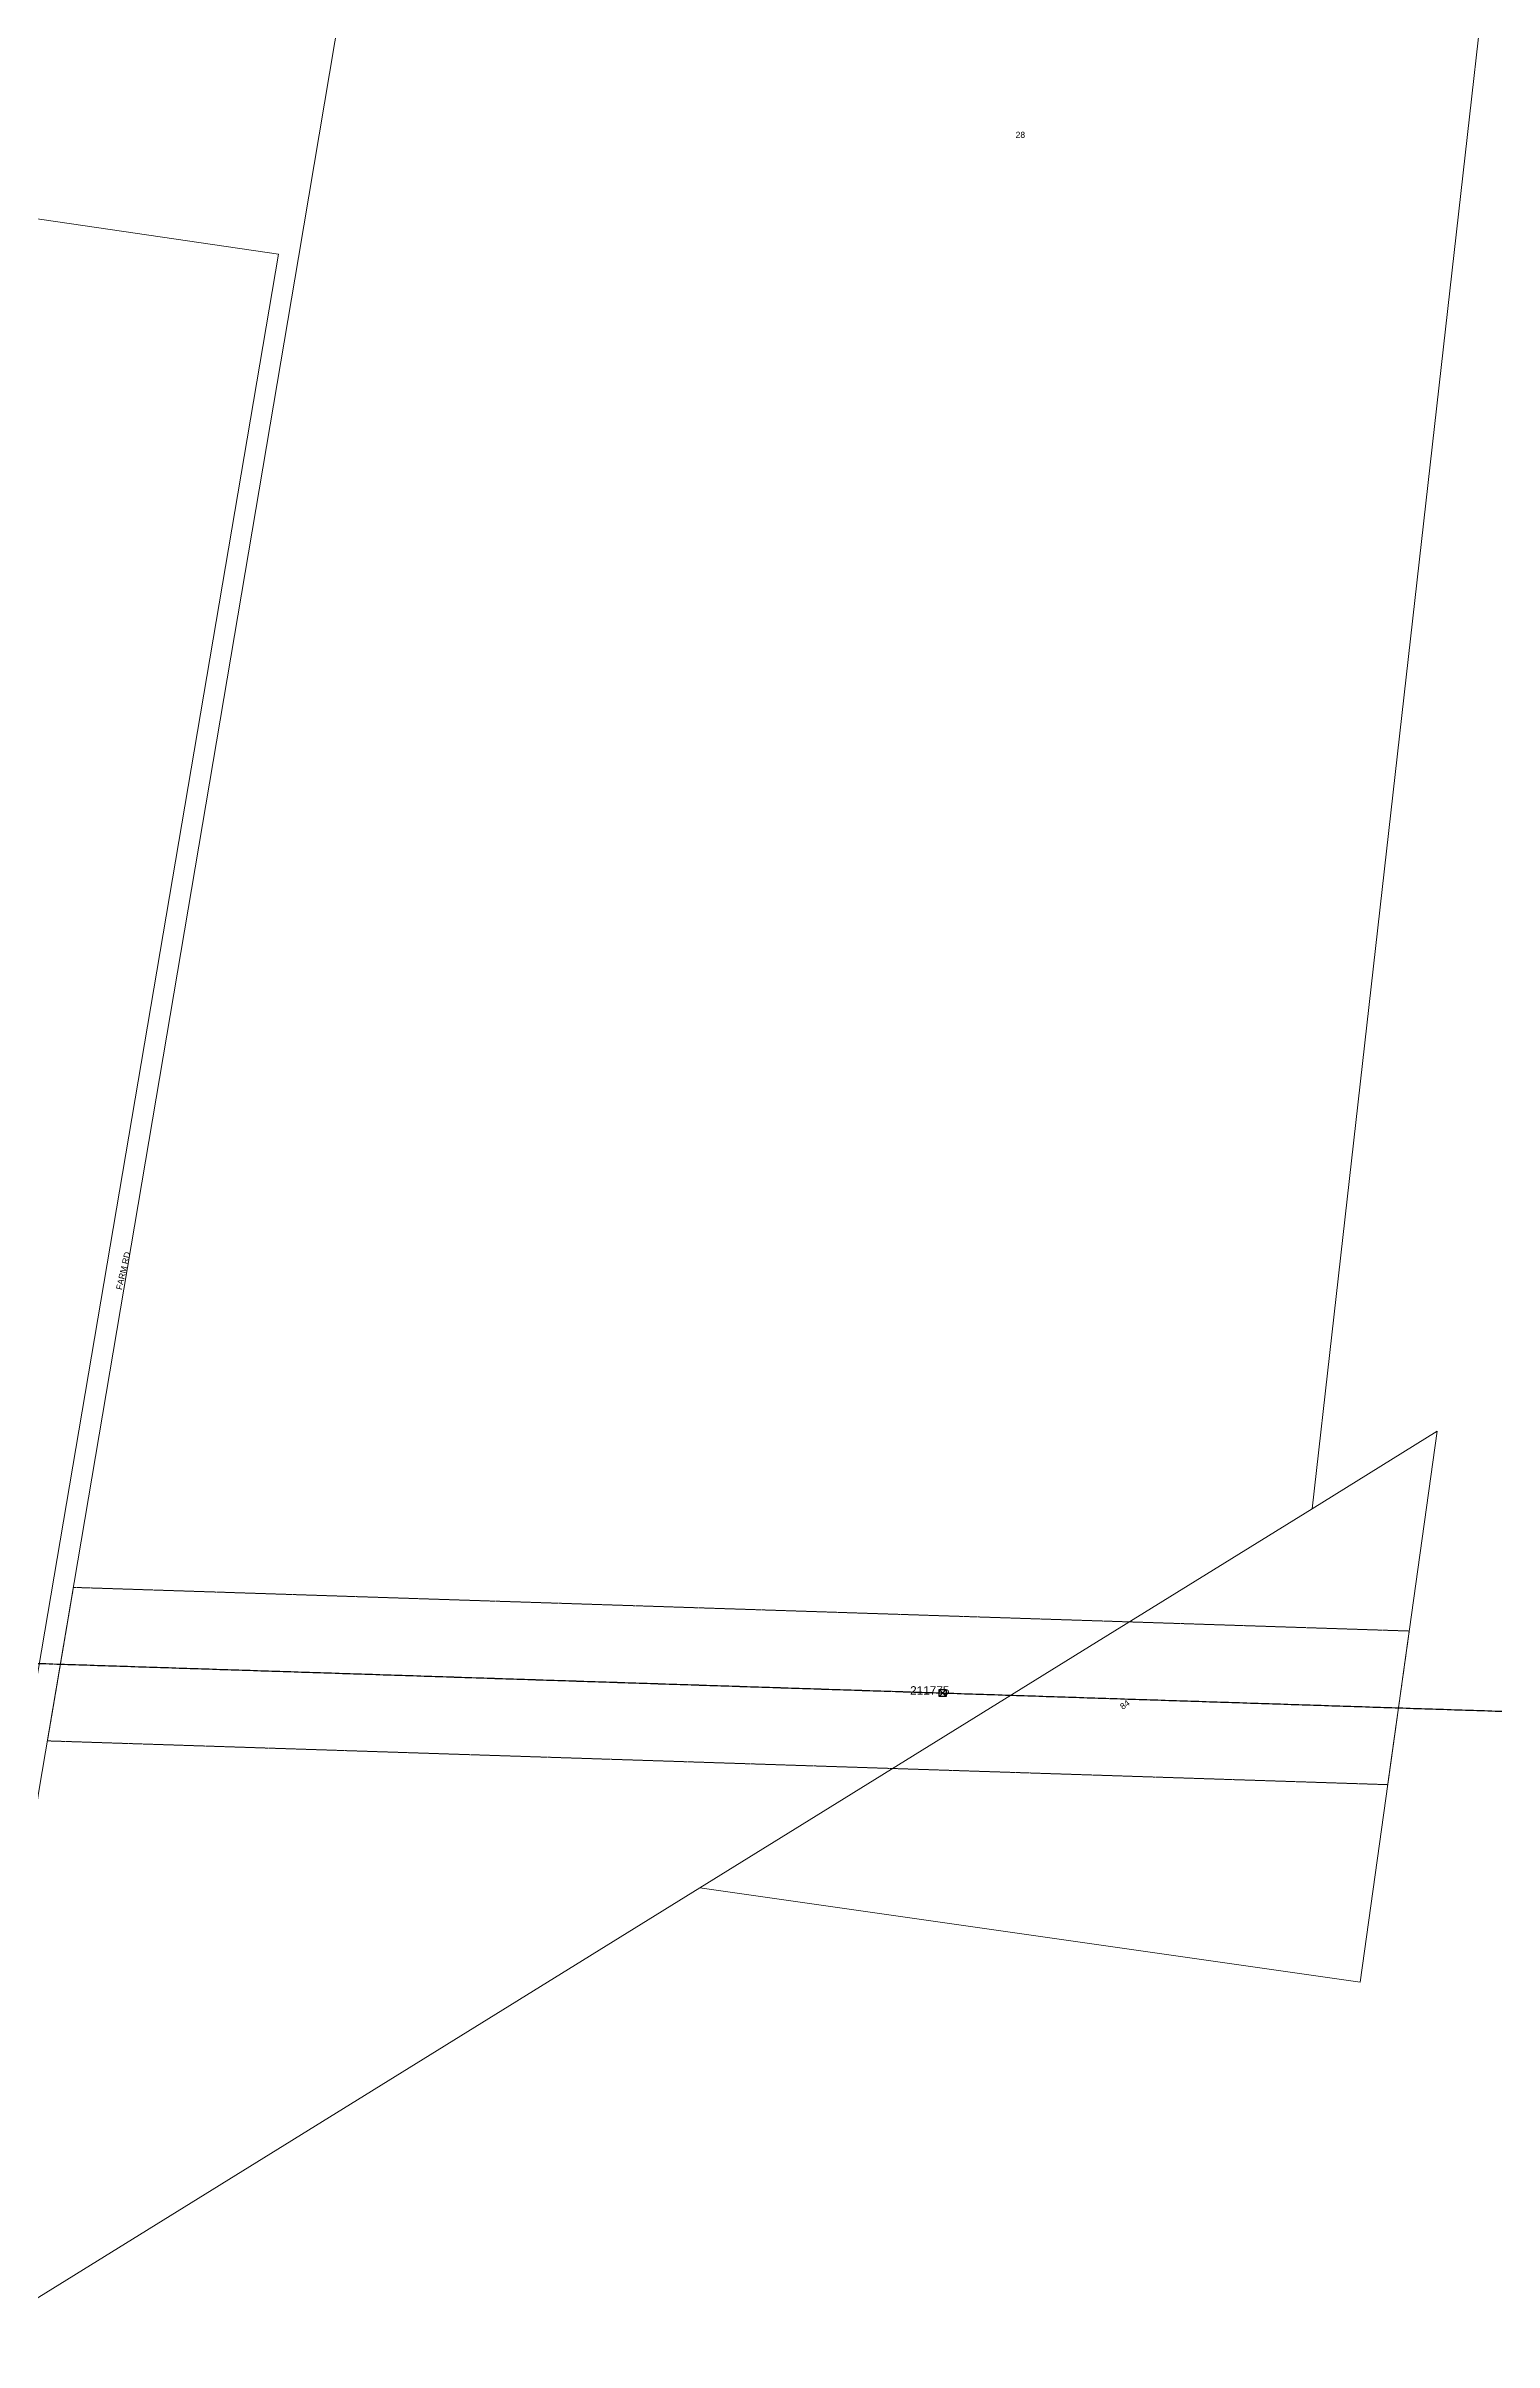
# Model space of a CAD drawing. Header units: metres. Extents: x 294464 to 297376, y 6182000 to 6185311.
# Drawn here: x 296148 to 296577, y 6184117 to 6184798 of the extents above; entities that cross this region are included whole.
import ezdxf
from ezdxf.enums import TextEntityAlignment as Align

# ---------------------------------------------------------------- set-up
doc = ezdxf.new("R2010")
doc.units = ezdxf.units.M
for name, pattern in [('Cable Exist OH', [1, 1, 0]), ('HIDDEN', [0.375, 0.25, -0.125]), ('HIDDEN2', [0.1875, 0.125, -0.0625])]:
    doc.linetypes.add(name, pattern=pattern)
for name, color, linetype, lineweight in [('Cadastre Land Parcels_SP_EXT', 9, 'Continuous', 5), ('Cadastre Other Property_SP_EXT', 9, 'HIDDEN', 5), ('Cadastre Roads_SP_EXT', 9, 'Continuous', 5)]:
    doc.layers.add(name, color=color, linetype=linetype, lineweight=lineweight)
doc.layers.add('Mains_TR_EXT', color=7, linetype='Continuous')
doc.layers.add('SupportsOH_SP_TR_HV_LV_SL_EXT', color=7, linetype='Continuous')
doc.styles.get("Standard").update_dxf_attribs({"font": 'arial.ttf'})

# ---------------------------------------------------------------- blocks, each defined once
blk = doc.blocks.new('TOWER_EXT')
for points in [[(1, -1), (-1, -1), (-1, 1), (1, 1), (1, -1), (-1, 1)], [(1, 1), (-1, -1)]]:
    blk.add_lwpolyline(points)
for tag, height, flags, p in [('STREET_CODE', 0.2, 9, (1.5, 0)), ('ASSET_NUM', 2.5, 8, (2, 2)), ('OWNED_BY', 0.2, 9, (1.5, -0.2)), ('SPECIAL_USE', 0.2, 9, (1.5, -0.4)), ('STATE', 0.2, 9, (1.5, -0.6)), ('STREETNAME', 0.2, 9, (1.5, -1.4)), ('SUBURB', 0.2, 9, (1.5, -1.6)), ('Z', 0.2, 1, (1.5, -2)), ('USAGE', 0.2, 9, (1.5, -0.8)), ('LEGEND', 0.2, 9, (1.5, -1)), ('LOCATION', 0.2, 9, (1.5, -1.2)), ('NOTES', 0.2, 9, (1.5, -1.8))]:
    blk.add_attdef(tag, text='', height=height, dxfattribs=dict(flags=flags)).set_placement(p, align=Align.MIDDLE_LEFT)

msp = doc.modelspace()

# ---------------------------------------------------------------- linework, layer by layer
at = {"layer": 'Cadastre Land Parcels_SP_EXT', "linetype": 'Continuous'}
for points in [[(296630.83604, 6184949.90297), (296532.51697, 6185073.65803), (296477.77796, 6185081.14298), (296426.69997, 6185143.94597), (296352.92801, 6185194.35996), (296314.95197, 6185282.06303), (296222.85797, 6184734.74), (296145.86496, 6184279.56996), (296132.75004, 6184187.05303), (296124.31004, 6184116.849), (296341.75403, 6184251.50898), (296382.46697, 6184276.72804), (296457.25396, 6184323.05602), (296523.16803, 6184363.88901), (296574.36402, 6184816.75904), (296619.458, 6184811.89297), (296630.83604, 6184949.90297)], [(296216.92502, 6184735.81801), (296131.89701, 6184748.25303), (296042.69397, 6184762.43704), (295959.469, 6184775.049), (295939.31503, 6184778.27102), (295909.61496, 6184783.02101), (295871.79596, 6184786.68496), (295866.50996, 6184787.19703), (295864.12004, 6184775.077), (295833.60898, 6184620.34501), (295814.76003, 6184524.74801), (295762.98502, 6184220.36299), (295953.36504, 6184190.26904), (296119.86602, 6184163.94998), (296216.92502, 6184735.81801)], [(296537.375, 6184223.50896), (296560.22798, 6184386.832), (296523.16803, 6184363.88901), (296457.25396, 6184323.05602), (296382.46697, 6184276.72804), (296341.75403, 6184251.50898), (296537.375, 6184223.50896)]]:
    msp.add_lwpolyline(points, close=True, dxfattribs=at)
at = {"layer": 'Cadastre Other Property_SP_EXT', "linetype": 'HIDDEN2'}
msp.add_lwpolyline([(296148.48657, 6184295.06219), (296545.5589, 6184282.08212), (296551.93212, 6184327.6256), (296156.18291, 6184340.56251), (296148.48657, 6184295.06219)], close=True, dxfattribs=at)
at = {"layer": 'Mains_TR_EXT', "linetype": 'Cable Exist OH'}
for points in [[(295971.28897, 6184223.86796), (296130.43998, 6184318.52801), (296413.709, 6184309.26702), (296870.08501, 6184294.34901), (296929.12699, 6184292.41902)], [(296004.01801, 6184243.33497), (296130.43998, 6184318.52801), (296413.709, 6184309.26702), (296870.08501, 6184294.34901), (297158.458, 6184284.92202)]]:
    msp.add_lwpolyline(points, dxfattribs=at)

# ---------------------------------------------------------------- block references
at = {"layer": 'SupportsOH_SP_TR_HV_LV_SL_EXT'}
ref = msp.add_blockref('TOWER_EXT', (296413.70899, 6184309.26701), dxfattribs=at)
ref.add_attrib('ASSET_NUM', '211775', dxfattribs={"layer": '0', "height": 2.5}).set_placement((296415.70899, 6184310.01701), align=Align.MIDDLE_RIGHT)

# ---------------------------------------------------------------- texts
at = {"layer": 'Cadastre Land Parcels_SP_EXT'}
msp.add_text('28', height=1.8, dxfattribs=at).set_placement((296435.33445, 6184770.25038))
msp.add_text('84', height=1.8, rotation=35.0369, dxfattribs=at).set_placement((296467.04099, 6184304.25383))
at = {"layer": 'Cadastre Roads_SP_EXT'}
msp.add_text('FARM RD', height=1.8, rotation=77.08218782, dxfattribs=at).set_placement((296170.51863, 6184428.62736))

doc.saveas('drawing.dxf')
